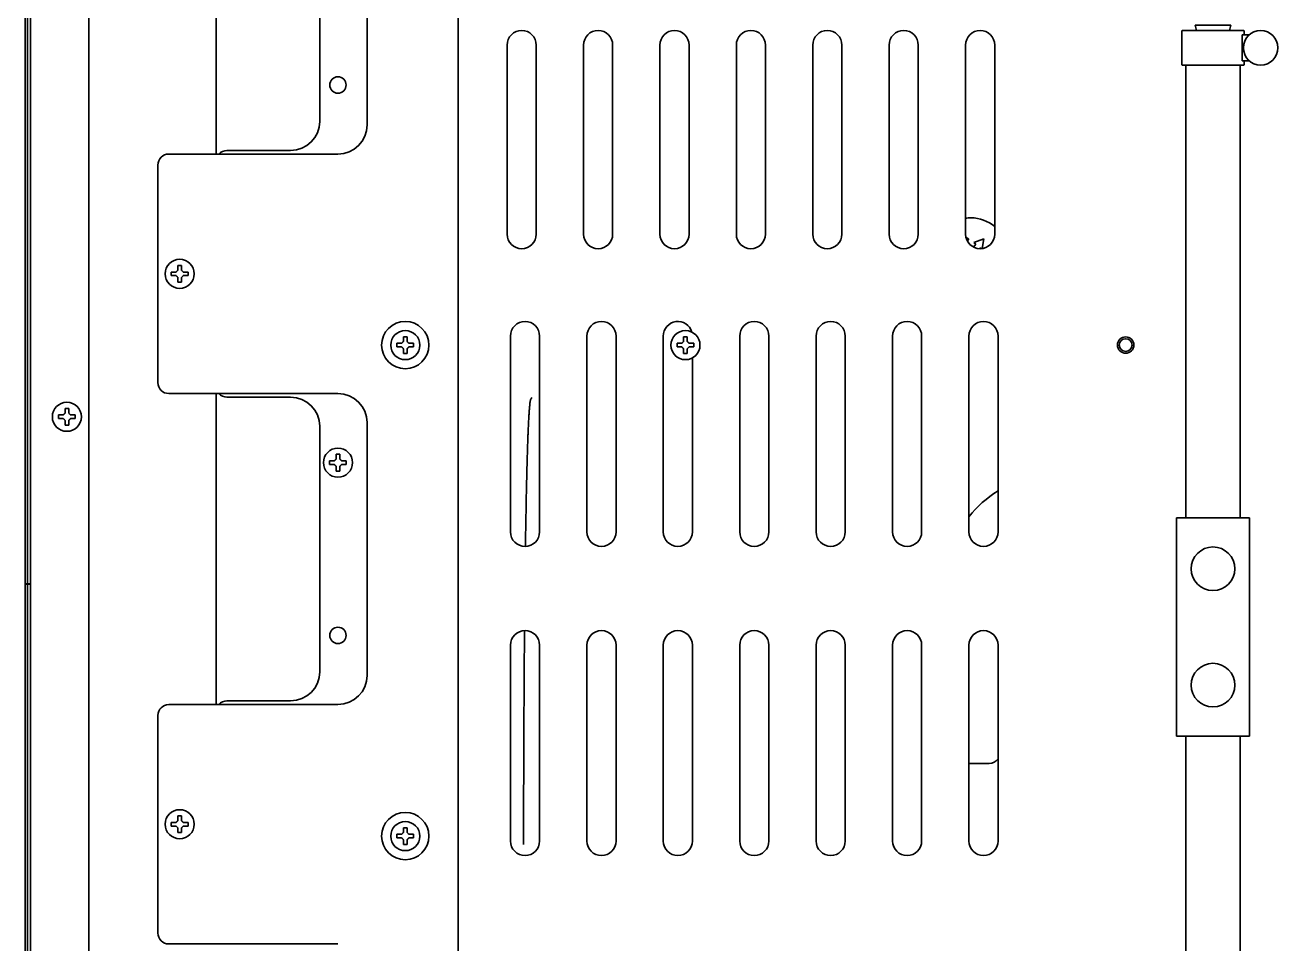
# Model space of a CAD drawing. Header units: inches. Extents: x 885 to 6823, y 710 to 5493.
# Drawn here: x 2614.3 to 2958.6, y 4877.9 to 5130.6 of the extents above; entities that cross this region are included whole.
import ezdxf

# ---------------------------------------------------------------- set-up
doc = ezdxf.new("R2010")
doc.units = ezdxf.units.IN
doc.layers.add('1', color=7, linetype='Continuous', true_color=0xffffff)

msp = doc.modelspace()

# ---------------------------------------------------------------- linework, layer by layer
at = {"layer": '1', "color": 7, "linetype": 'Continuous', "lineweight": 35}
for p, q in [((2733.28, 5323.89), (2733.28, 4700.58)), ((2614.28, 5312.08), (2614.28, 4976.92)), ((2614.96, 4977.92), (2614.96, 5309.08)), ((2615.78, 4582.88), (2615.78, 5239.08)), ((2615.78, 4582.88), (2615.78, 5239.08)), ((2631.78, 4596.72), (2631.78, 5237.08)), ((2631.78, 4596.72), (2631.78, 5237.08)), ((2666.78, 5095.09), (2666.78, 5180.59)), ((2708.28, 5172.6), (2708.28, 5103.1)), ((2695.28, 5104.1), (2695.28, 5171.6)), ((2932.18, 5128.93), (2932.18, 5119.73)), ((2932.33, 5129.08), (2949.23, 5129.08)), ((2945.68, 5130.58), (2935.88, 5130.58)), ((2935.88, 5130.58), (2936.27, 5129.08)), ((2945.29, 5129.08), (2945.68, 5130.58)), ((2948.78, 5127.93), (2948.78, 5120.73)), ((2950.78, 5127.93), (2948.78, 5127.93)), ((2949.38, 5127.93), (2949.38, 5128.93)), ((2746.78, 5073.08), (2746.78, 5125.08)), ((2754.78, 5125.08), (2754.78, 5073.08)), ((2767.78, 5073.08), (2767.78, 5125.08)), ((2775.78, 5125.08), (2775.78, 5073.08)), ((2788.78, 5073.08), (2788.78, 5125.08)), ((2796.78, 5125.08), (2796.78, 5073.08)), ((2809.78, 5073.08), (2809.78, 5125.08)), ((2817.78, 5125.08), (2817.78, 5073.08)), ((2830.78, 5073.08), (2830.78, 5125.08)), ((2838.78, 5125.08), (2838.78, 5073.08)), ((2851.78, 5073.08), (2851.78, 5125.08)), ((2859.78, 5125.08), (2859.78, 5073.08)), ((2872.78, 5073.08), (2872.78, 5125.08)), ((2880.78, 5125.08), (2880.78, 5073.08)), ((2948.78, 5120.73), (2950.78, 5120.73)), ((2949.38, 5119.73), (2949.38, 5120.73)), ((2932.33, 5119.58), (2940.78, 5119.58)), ((2940.78, 5119.58), (2949.23, 5119.58)), ((2700.28, 5095.1), (2653.78, 5095.1)), ((2669.78, 5096.1), (2687.28, 5096.1)), ((2650.78, 5092.1), (2650.78, 5032.26)), ((2873.13, 5072.12), (2872.91, 5072.08)), ((2873.66, 5071.67), (2873.13, 5072.12)), ((2873.26, 5071.19), (2873.66, 5071.67)), ((2875.6, 5070.37), (2874.91, 5069.55)), ((2875.6, 5070.37), (2874.91, 5069.55)), ((2877.8, 5071.79), (2875.09, 5070.8)), ((2877.8, 5071.79), (2875.09, 5070.8)), ((2875.09, 5070.8), (2875.6, 5070.37)), ((2875.09, 5070.8), (2875.6, 5070.37)), ((2875.09, 5070.8), (2875.09, 5070.8)), ((2875.6, 5070.37), (2875.6, 5070.37)), ((2876.55, 5069.09), (2876.79, 5069.37)), ((2876.79, 5069.37), (2877.12, 5069.1)), ((2876.79, 5069.37), (2877.11, 5069.1)), ((2877.33, 5069.12), (2877.8, 5071.79)), ((2877.8, 5071.79), (2877.8, 5071.79)), ((2654.48, 5062.18), (2654.48, 5062.68)), ((2654.48, 5061.68), (2654.48, 5062.18)), ((2659.08, 5062.68), (2659.08, 5062.18)), ((2659.08, 5062.18), (2659.08, 5061.68)), ((2747.7, 4991.22), (2747.7, 5045.08)), ((2755.7, 5045.08), (2755.7, 4991.22)), ((2768.7, 4991.22), (2768.7, 5045.08)), ((2776.7, 5045.08), (2776.7, 4991.22)), ((2789.7, 4991.22), (2789.7, 5045.08)), ((2810.7, 4991.22), (2810.7, 5045.08)), ((2818.7, 5045.08), (2818.7, 4991.22)), ((2831.7, 4991.22), (2831.7, 5045.08)), ((2839.7, 5045.08), (2839.7, 4991.22)), ((2852.7, 4991.22), (2852.7, 5045.08)), ((2860.7, 5045.08), (2860.7, 4991.22)), ((2873.7, 4991.22), (2873.7, 5045.08)), ((2881.7, 5045.08), (2881.7, 4991.22)), ((2716.48, 5042.58), (2716.48, 5043.08)), ((2716.48, 5042.08), (2716.48, 5042.58)), ((2721.08, 5043.08), (2721.08, 5042.58)), ((2721.08, 5042.58), (2721.08, 5042.08)), ((2793.48, 5042.58), (2793.48, 5043.08)), ((2793.48, 5042.08), (2793.48, 5042.58)), ((2798.08, 5043.08), (2798.08, 5042.58)), ((2798.08, 5042.58), (2798.08, 5042.08)), ((2797.7, 5039.07), (2797.7, 4991.22)), ((2653.78, 5029.26), (2700.28, 5029.26)), ((2666.78, 4943.75), (2666.78, 5029.25)), ((2669.78, 5028.26), (2687.28, 5028.26)), ((2623.48, 5022.88), (2623.48, 5023.38)), ((2623.48, 5022.38), (2623.48, 5022.88)), ((2628.08, 5023.38), (2628.08, 5022.88)), ((2628.08, 5022.88), (2628.08, 5022.38)), ((2708.28, 5021.26), (2708.28, 4951.76)), ((2695.28, 4952.76), (2695.28, 5020.26)), ((2697.98, 5010.26), (2697.98, 5010.76)), ((2702.58, 5010.76), (2702.58, 5010.26)), ((2697.98, 5009.76), (2697.98, 5010.26)), ((2702.58, 5010.26), (2702.58, 5009.76)), ((2930.78, 4995.08), (2932.48, 4995.08)), ((2930.78, 4935.08), (2930.78, 4995.08)), ((2932.48, 4995.08), (2949.08, 4995.08)), ((2949.08, 4995.08), (2950.78, 4995.08)), ((2950.78, 4995.08), (2950.78, 4935.08)), ((2614.28, 4976.92), (2614.91, 4976.92)), ((2614.28, 4976.92), (2614.28, 4976.92)), ((2614.28, 4976.88), (2614.91, 4976.88)), ((2614.28, 4976.88), (2614.28, 4976.88)), ((2614.28, 4976.88), (2614.28, 4413.08)), ((2615.78, 4976.92), (2614.91, 4976.92)), ((2615.78, 4976.88), (2614.91, 4976.88)), ((2614.96, 4416.08), (2614.96, 4975.88)), ((2747.7, 4906.22), (2747.7, 4960.08)), ((2755.7, 4960.08), (2755.7, 4906.22)), ((2768.7, 4906.22), (2768.7, 4960.08)), ((2776.7, 4960.08), (2776.7, 4906.22)), ((2789.7, 4906.22), (2789.7, 4960.08)), ((2797.7, 4960.08), (2797.7, 4906.22)), ((2810.7, 4906.22), (2810.7, 4960.08)), ((2818.7, 4960.08), (2818.7, 4906.22)), ((2831.7, 4906.22), (2831.7, 4960.08)), ((2839.7, 4960.08), (2839.7, 4906.22)), ((2852.7, 4906.22), (2852.7, 4960.08)), ((2860.7, 4960.08), (2860.7, 4906.22)), ((2873.7, 4906.22), (2873.7, 4960.08)), ((2881.7, 4960.08), (2881.7, 4906.22)), ((2700.28, 4943.76), (2653.78, 4943.76)), ((2669.78, 4944.76), (2687.28, 4944.76)), ((2650.78, 4940.76), (2650.78, 4880.92)), ((2932.48, 4935.08), (2930.78, 4935.08)), ((2949.08, 4935.08), (2932.48, 4935.08)), ((2950.78, 4935.08), (2949.08, 4935.08)), ((2879.28, 4927.58), (2873.7, 4927.58)), ((2654.48, 4910.84), (2654.48, 4911.34)), ((2654.48, 4910.34), (2654.48, 4910.84)), ((2659.08, 4911.34), (2659.08, 4910.84)), ((2659.08, 4910.84), (2659.08, 4910.34)), ((2716.48, 4907.58), (2716.48, 4908.08)), ((2716.48, 4907.08), (2716.48, 4907.58)), ((2721.08, 4908.08), (2721.08, 4907.58)), ((2721.08, 4907.58), (2721.08, 4907.08)), ((2653.78, 4877.92), (2700.28, 4877.92))]:
    msp.add_line(p, q, dxfattribs=at)
for centre, radius in [((2953.88, 5124.33), 4.75), ((2700.28, 5114.1), 2.25), ((2656.78, 5062.18), 4), ((2718.78, 5042.58), 6.5), ((2718.78, 5042.58), 4), ((2795.78, 5042.58), 4), ((2916.78, 5042.58), 2.25), ((2916.78, 5042.58), 1.75), ((2625.78, 5022.88), 4), ((2700.28, 5010.26), 4), ((2940.78, 4981.08), 6), ((2700.28, 4962.76), 2.25), ((2940.78, 4949.08), 6), ((2656.78, 4910.84), 4), ((2718.78, 4907.58), 6.5), ((2718.78, 4907.58), 4)]:
    msp.add_circle(centre, radius, dxfattribs=at)
for centre, radius, start, end in [((2750.78, 5125.08), 4, 0, 180), ((2771.78, 5125.08), 4, 0, 180), ((2792.78, 5125.08), 4, 0, 180), ((2813.78, 5125.08), 4, 0, 180), ((2834.78, 5125.08), 4, 0, 180), ((2855.78, 5125.08), 4, 0, 180), ((2876.78, 5125.08), 4, 0, 180), ((2932.33, 5128.93), 0.15, 90, 180), ((2949.23, 5128.93), 0.15, 0, 90), ((2932.33, 5119.73), 0.15, 180, 270), ((2949.23, 5119.73), 0.15, 270, 0), ((2687.28, 5104.1), 8, 270, 0), ((2700.28, 5103.1), 8, 270, 0), ((2653.78, 5092.1), 3, 90, 180), ((2669.78, 5093.1), 3, 90, 138.1894), ((2750.78, 5073.08), 4, 180, 0), ((2771.78, 5073.08), 4, 180, 0), ((2792.78, 5073.08), 4, 180, 0), ((2813.78, 5073.08), 4, 180, 0), ((2834.78, 5073.08), 4, 180, 0), ((2855.78, 5073.08), 4, 180, 0), ((2876.78, 5073.08), 4, 180, 0), ((2751.7, 5045.08), 4, 0, 180), ((2772.7, 5045.08), 4, 0, 180), ((2793.7, 5045.08), 4, 15.7753, 180), ((2814.7, 5045.08), 4, 0, 180), ((2835.7, 5045.08), 4, 0, 180), ((2856.7, 5045.08), 4, 0, 180), ((2877.7, 5045.08), 4, 0, 180), ((2653.78, 5032.26), 3, 180, 270), ((2669.78, 5031.26), 3, 221.8416, 270), ((2687.28, 5020.26), 8, 0, 90), ((2700.28, 5021.26), 8, 0, 90), ((2751.7, 4991.22), 4, 180, 0), ((2772.7, 4991.22), 4, 180, 0), ((2793.7, 4991.22), 4, 180, 0), ((2814.7, 4991.22), 4, 180, 0), ((2835.7, 4991.22), 4, 180, 0), ((2856.7, 4991.22), 4, 180, 0), ((2877.7, 4991.22), 4, 180, 0), ((2751.7, 4960.08), 4, 0, 180), ((2772.7, 4960.08), 4, 0, 180), ((2793.7, 4960.08), 4, 0, 180), ((2814.7, 4960.08), 4, 0, 180), ((2835.7, 4960.08), 4, 0, 180), ((2856.7, 4960.08), 4, 0, 180), ((2877.7, 4960.08), 4, 0, 180), ((2687.28, 4952.76), 8, 270, 0), ((2700.28, 4951.76), 8, 270, 0), ((2653.78, 4940.76), 3, 90, 180), ((2669.78, 4941.76), 3, 90, 138.1894), ((2879.28, 4930.58), 3, 270, 323.7708), ((2751.7, 4906.22), 4, 180, 0), ((2772.7, 4906.22), 4, 180, 0), ((2793.7, 4906.22), 4, 180, 0), ((2814.7, 4906.22), 4, 180, 0), ((2835.7, 4906.22), 4, 180, 0), ((2856.7, 4906.22), 4, 180, 0), ((2877.7, 4906.22), 4, 180, 0), ((2653.78, 4880.92), 3, 180, 270)]:
    msp.add_arc(centre, radius, start, end, dxfattribs=at)
for centre, major_axis, ratio, start_param, end_param in [((2940.78, 5129.08), (7.5, 0), 0.000001, 1.528581, 3.141593), ((2874.26, 5067.57), (-2.43, 9.7), 0.999838, 6.038193, 6.186928), ((2874.26, 5067.57), (-2.43, 9.7), 0.999838, 5.327997, 6.038193), ((2753.42, 5028.25), (-2.57, -7.58), 0.01793, 1.5179, 1.572262), ((2897.29, 4976.82), (24.59, -17.22), 0.999546, 2.727702, 3.085876), ((2614.91, 4977.92), (0, -1), 0.052336, 0, 1.570796), ((2614.91, 4975.88), (0, -1), 0.052336, 1.570796, 3.141593)]:
    msp.add_ellipse(centre, major_axis=major_axis, ratio=ratio, start_param=start_param, end_param=end_param, dxfattribs=at)
for points, knots in [([(2933.28, 5119.58), (2933.28, 5116.31), (2933.28, 5106.75), (2933.28, 5091.76), (2933.28, 5075.4), (2933.28, 5061.44), (2933.28, 5048.74), (2933.28, 5036.57), (2933.28, 5024.11), (2933.28, 5010.3), (2933.28, 5000.6), (2933.28, 4995.08)], [0, 0, 0, 0, 0.078729, 0.230375, 0.361201, 0.472978, 0.566695, 0.667233, 0.766169, 0.867029, 1, 1, 1, 1]), ([(2948.28, 4995.08), (2948.28, 4998.98), (2948.28, 5005.71), (2948.28, 5015.47), (2948.28, 5025.15), (2948.28, 5036.66), (2948.28, 5050.55), (2948.28, 5066.91), (2948.28, 5085.86), (2948.28, 5103.7), (2948.28, 5115.25), (2948.28, 5119.58)], [0, 0, 0, 0, 0.094156, 0.161971, 0.235219, 0.327535, 0.439137, 0.570131, 0.721569, 0.895775, 1, 1, 1, 1]), ([(2654.48, 5062.68), (2654.68, 5062.68), (2654.89, 5062.68), (2655.22, 5062.68), (2655.33, 5062.68), (2655.55, 5062.68), (2655.67, 5062.68), (2655.78, 5062.68)], [0, 0, 0, 0, 0.5, 0.5, 0.75, 0.75, 1, 1, 1, 1]), ([(2657.28, 5064.48), (2657.28, 5064.28), (2657.28, 5064.07), (2657.28, 5063.74), (2657.28, 5063.63), (2657.28, 5063.41), (2657.28, 5063.29), (2657.28, 5063.18)], [0, 0, 0, 0, 0.5, 0.5, 0.75, 0.75, 1, 1, 1, 1]), ([(2656.28, 5059.88), (2656.28, 5060.08), (2656.28, 5060.29), (2656.28, 5060.62), (2656.28, 5060.73), (2656.28, 5060.95), (2656.28, 5061.06), (2656.28, 5061.18)], [0, 0, 0, 0, 0.5, 0.5, 0.75, 0.75, 1, 1, 1, 1]), ([(2659.08, 5061.68), (2658.88, 5061.68), (2658.67, 5061.68), (2658.34, 5061.68), (2658.23, 5061.68), (2658.01, 5061.68), (2657.9, 5061.68), (2657.78, 5061.68)], [0, 0, 0, 0, 0.5, 0.5, 0.75, 0.75, 1, 1, 1, 1]), ([(2719.28, 5044.88), (2719.28, 5044.68), (2719.28, 5044.47), (2719.28, 5044.14), (2719.28, 5044.03), (2719.28, 5043.81), (2719.28, 5043.7), (2719.28, 5043.58)], [0, 0, 0, 0, 0.5, 0.5, 0.75, 0.75, 1, 1, 1, 1]), ([(2796.28, 5044.88), (2796.28, 5044.68), (2796.28, 5044.47), (2796.28, 5044.14), (2796.28, 5044.03), (2796.28, 5043.81), (2796.28, 5043.7), (2796.28, 5043.58)], [0, 0, 0, 0, 0.5, 0.5, 0.75, 0.75, 1, 1, 1, 1]), ([(2716.48, 5043.08), (2716.68, 5043.08), (2716.89, 5043.08), (2717.22, 5043.08), (2717.33, 5043.08), (2717.55, 5043.08), (2717.67, 5043.08), (2717.78, 5043.08)], [0, 0, 0, 0, 0.5, 0.5, 0.75, 0.75, 1, 1, 1, 1]), ([(2718.28, 5040.28), (2718.28, 5040.48), (2718.28, 5040.69), (2718.28, 5041.02), (2718.28, 5041.13), (2718.28, 5041.35), (2718.28, 5041.47), (2718.28, 5041.58)], [0, 0, 0, 0, 0.5, 0.5, 0.75, 0.75, 1, 1, 1, 1]), ([(2721.08, 5042.08), (2720.88, 5042.08), (2720.67, 5042.08), (2720.34, 5042.08), (2720.23, 5042.08), (2720.01, 5042.08), (2719.9, 5042.08), (2719.78, 5042.08)], [0, 0, 0, 0, 0.5, 0.5, 0.75, 0.75, 1, 1, 1, 1]), ([(2793.48, 5043.08), (2793.68, 5043.08), (2793.89, 5043.08), (2794.22, 5043.08), (2794.33, 5043.08), (2794.55, 5043.08), (2794.67, 5043.08), (2794.78, 5043.08)], [0, 0, 0, 0, 0.5, 0.5, 0.75, 0.75, 1, 1, 1, 1]), ([(2795.28, 5040.28), (2795.28, 5040.48), (2795.28, 5040.69), (2795.28, 5041.02), (2795.28, 5041.13), (2795.28, 5041.35), (2795.28, 5041.47), (2795.28, 5041.58)], [0, 0, 0, 0, 0.5, 0.5, 0.75, 0.75, 1, 1, 1, 1]), ([(2798.08, 5042.08), (2797.88, 5042.08), (2797.67, 5042.08), (2797.34, 5042.08), (2797.23, 5042.08), (2797.01, 5042.08), (2796.9, 5042.08), (2796.78, 5042.08)], [0, 0, 0, 0, 0.5, 0.5, 0.75, 0.75, 1, 1, 1, 1]), ([(2753.42, 5027.8), (2753.4, 5027.82), (2753.38, 5027.84), (2753.33, 5027.83), (2753.28, 5027.76), (2753.24, 5027.64), (2753.2, 5027.5), (2753.16, 5027.32), (2753.12, 5027.11), (2753.08, 5026.86), (2753.04, 5026.58), (2753.01, 5026.27), (2752.97, 5025.92), (2752.94, 5025.54), (2752.9, 5025.12), (2752.86, 5024.66), (2752.83, 5024.16), (2752.79, 5023.63), (2752.76, 5023.05), (2752.72, 5022.43), (2752.69, 5021.77), (2752.65, 5021.04), (2752.61, 5020.24), (2752.57, 5019.36), (2752.53, 5018.39), (2752.49, 5017.34), (2752.45, 5016.21), (2752.41, 5014.99), (2752.36, 5013.68), (2752.32, 5012.27), (2752.28, 5010.73), (2752.23, 5009.06), (2752.18, 5007.24), (2752.14, 5005.25), (2752.09, 5003.09), (2752.04, 5000.7), (2751.99, 4998.07), (2751.94, 4995.15), (2751.88, 4991.91), (2751.84, 4989.2), (2751.82, 4987.58), (2751.81, 4987.23)], [0, 0, 0, 0, 0.026124, 0.052247, 0.078371, 0.104495, 0.130618, 0.156742, 0.182866, 0.208989, 0.235113, 0.261237, 0.28736, 0.313484, 0.339608, 0.365731, 0.391855, 0.417978, 0.444102, 0.470226, 0.496349, 0.522473, 0.548597, 0.57472, 0.600844, 0.626968, 0.653091, 0.679215, 0.705339, 0.731462, 0.757586, 0.78371, 0.809833, 0.835957, 0.862081, 0.888204, 0.914328, 0.940452, 0.966575, 0.992699, 1, 1, 1, 1]), ([(2626.28, 5025.18), (2626.28, 5024.98), (2626.28, 5024.77), (2626.28, 5024.44), (2626.28, 5024.33), (2626.28, 5024.11), (2626.28, 5024), (2626.28, 5023.88)], [0, 0, 0, 0, 0.5, 0.5, 0.75, 0.75, 1, 1, 1, 1]), ([(2623.48, 5023.38), (2623.68, 5023.38), (2623.89, 5023.38), (2624.22, 5023.38), (2624.33, 5023.38), (2624.55, 5023.38), (2624.67, 5023.38), (2624.78, 5023.38)], [0, 0, 0, 0, 0.5, 0.5, 0.75, 0.75, 1, 1, 1, 1]), ([(2625.28, 5020.58), (2625.28, 5020.78), (2625.28, 5020.99), (2625.28, 5021.32), (2625.28, 5021.43), (2625.28, 5021.65), (2625.28, 5021.77), (2625.28, 5021.88)], [0, 0, 0, 0, 0.5, 0.5, 0.75, 0.75, 1, 1, 1, 1]), ([(2628.08, 5022.38), (2627.88, 5022.38), (2627.67, 5022.38), (2627.34, 5022.38), (2627.23, 5022.38), (2627.01, 5022.38), (2626.9, 5022.38), (2626.78, 5022.38)], [0, 0, 0, 0, 0.5, 0.5, 0.75, 0.75, 1, 1, 1, 1]), ([(2697.98, 5010.76), (2698.18, 5010.76), (2698.39, 5010.76), (2698.72, 5010.76), (2698.83, 5010.76), (2699.05, 5010.76), (2699.17, 5010.76), (2699.28, 5010.76)], [0, 0, 0, 0, 0.5, 0.5, 0.75, 0.75, 1, 1, 1, 1]), ([(2700.78, 5012.56), (2700.78, 5012.36), (2700.78, 5012.15), (2700.78, 5011.82), (2700.78, 5011.71), (2700.78, 5011.49), (2700.78, 5011.38), (2700.78, 5011.26)], [0, 0, 0, 0, 0.5, 0.5, 0.75, 0.75, 1, 1, 1, 1]), ([(2699.78, 5007.96), (2699.78, 5008.16), (2699.78, 5008.37), (2699.78, 5008.7), (2699.78, 5008.81), (2699.78, 5009.03), (2699.78, 5009.15), (2699.78, 5009.26)], [0, 0, 0, 0, 0.5, 0.5, 0.75, 0.75, 1, 1, 1, 1]), ([(2702.58, 5009.76), (2702.38, 5009.76), (2702.17, 5009.76), (2701.84, 5009.76), (2701.73, 5009.76), (2701.51, 5009.76), (2701.4, 5009.76), (2701.28, 5009.76)], [0, 0, 0, 0, 0.5, 0.5, 0.75, 0.75, 1, 1, 1, 1]), ([(2751.55, 4964.08), (2751.54, 4962.88), (2751.52, 4959.8), (2751.48, 4954.53), (2751.44, 4948.07), (2751.4, 4941.04), (2751.36, 4933.24), (2751.33, 4924.65), (2751.3, 4915.34), (2751.29, 4908.69), (2751.28, 4905.26)], [0, 0, 0, 0, 0.08649, 0.216991, 0.347493, 0.477994, 0.608496, 0.738997, 0.869499, 1, 1, 1, 1]), ([(2933.28, 4935.09), (2933.28, 4927.68), (2933.28, 4910.59), (2933.28, 4884.65), (2933.28, 4862.55), (2933.28, 4845.46), (2933.28, 4831.39), (2933.28, 4813.92), (2933.28, 4793.03), (2933.28, 4768.7), (2933.28, 4751.33), (2933.28, 4742.08)], [0, 0, 0, 0, 0.115131, 0.265682, 0.403081, 0.45865, 0.531362, 0.621853, 0.730123, 0.856172, 1, 1, 1, 1]), ([(2948.28, 4742.08), (2948.28, 4750.81), (2948.28, 4767.02), (2948.28, 4789.46), (2948.28, 4808.15), (2948.28, 4823.39), (2948.28, 4836.45), (2948.28, 4848.63), (2948.28, 4868.31), (2948.28, 4895.53), (2948.28, 4920.27), (2948.28, 4933.47), (2948.28, 4935.09)], [0, 0, 0, 0, 0.135709, 0.251973, 0.348791, 0.426164, 0.48894, 0.551729, 0.615522, 0.794836, 0.974808, 1, 1, 1, 1]), ([(2654.48, 4911.34), (2654.68, 4911.34), (2654.89, 4911.34), (2655.22, 4911.34), (2655.33, 4911.34), (2655.55, 4911.34), (2655.67, 4911.34), (2655.78, 4911.34)], [0, 0, 0, 0, 0.5, 0.5, 0.75, 0.75, 1, 1, 1, 1]), ([(2657.28, 4913.14), (2657.28, 4912.94), (2657.28, 4912.73), (2657.28, 4912.4), (2657.28, 4912.29), (2657.28, 4912.07), (2657.28, 4911.96), (2657.28, 4911.84)], [0, 0, 0, 0, 0.5, 0.5, 0.75, 0.75, 1, 1, 1, 1]), ([(2656.28, 4908.54), (2656.28, 4908.74), (2656.28, 4908.95), (2656.28, 4909.28), (2656.28, 4909.39), (2656.28, 4909.61), (2656.28, 4909.73), (2656.28, 4909.84)], [0, 0, 0, 0, 0.5, 0.5, 0.75, 0.75, 1, 1, 1, 1]), ([(2659.08, 4910.34), (2658.88, 4910.34), (2658.67, 4910.34), (2658.34, 4910.34), (2658.23, 4910.34), (2658.01, 4910.34), (2657.9, 4910.34), (2657.78, 4910.34)], [0, 0, 0, 0, 0.5, 0.5, 0.75, 0.75, 1, 1, 1, 1]), ([(2716.48, 4908.08), (2716.68, 4908.08), (2716.89, 4908.08), (2717.22, 4908.08), (2717.33, 4908.08), (2717.55, 4908.08), (2717.67, 4908.08), (2717.78, 4908.08)], [0, 0, 0, 0, 0.5, 0.5, 0.75, 0.75, 1, 1, 1, 1]), ([(2719.28, 4909.88), (2719.28, 4909.68), (2719.28, 4909.47), (2719.28, 4909.14), (2719.28, 4909.03), (2719.28, 4908.81), (2719.28, 4908.7), (2719.28, 4908.58)], [0, 0, 0, 0, 0.5, 0.5, 0.75, 0.75, 1, 1, 1, 1]), ([(2721.08, 4907.08), (2720.88, 4907.08), (2720.67, 4907.08), (2720.34, 4907.08), (2720.23, 4907.08), (2720.01, 4907.08), (2719.9, 4907.08), (2719.78, 4907.08)], [0, 0, 0, 0, 0.5, 0.5, 0.75, 0.75, 1, 1, 1, 1]), ([(2718.28, 4905.28), (2718.28, 4905.48), (2718.28, 4905.69), (2718.28, 4906.02), (2718.28, 4906.13), (2718.28, 4906.35), (2718.28, 4906.47), (2718.28, 4906.58)], [0, 0, 0, 0, 0.5, 0.5, 0.75, 0.75, 1, 1, 1, 1])]:
    msp.add_open_spline(points, degree=3, knots=knots, dxfattribs=at)
for points in [[(2655.78, 5062.68), (2655.8, 5062.7), (2655.85, 5062.75), (2655.92, 5062.82), (2655.99, 5062.89), (2656.07, 5062.96), (2656.14, 5063.04), (2656.21, 5063.11), (2656.26, 5063.16), (2656.28, 5063.18)], [(2656.28, 5064.48), (2656.45, 5064.48), (2656.78, 5064.48), (2657.11, 5064.48), (2657.28, 5064.48)], [(2656.28, 5063.18), (2656.28, 5063.23), (2656.28, 5063.34), (2656.28, 5063.5), (2656.28, 5063.66), (2656.28, 5063.82), (2656.28, 5063.97), (2656.28, 5064.13), (2656.28, 5064.29), (2656.28, 5064.42), (2656.28, 5064.48)], [(2657.28, 5063.18), (2657.31, 5063.15), (2657.36, 5063.1), (2657.43, 5063.03), (2657.5, 5062.96), (2657.57, 5062.89), (2657.64, 5062.82), (2657.71, 5062.75), (2657.76, 5062.7), (2657.78, 5062.68)], [(2657.78, 5062.68), (2657.83, 5062.68), (2657.94, 5062.68), (2658.1, 5062.68), (2658.26, 5062.68), (2658.42, 5062.68), (2658.57, 5062.68), (2658.73, 5062.68), (2658.89, 5062.68), (2659.02, 5062.68), (2659.08, 5062.68)], [(2655.78, 5061.68), (2655.73, 5061.68), (2655.62, 5061.68), (2655.46, 5061.68), (2655.3, 5061.68), (2655.14, 5061.68), (2654.99, 5061.68), (2654.83, 5061.68), (2654.67, 5061.68), (2654.54, 5061.68), (2654.48, 5061.68)], [(2656.28, 5061.18), (2656.25, 5061.21), (2656.2, 5061.26), (2656.13, 5061.33), (2656.06, 5061.4), (2655.99, 5061.47), (2655.92, 5061.54), (2655.85, 5061.61), (2655.8, 5061.66), (2655.78, 5061.68)], [(2657.28, 5059.88), (2657.11, 5059.88), (2656.78, 5059.88), (2656.45, 5059.88), (2656.28, 5059.88)], [(2657.78, 5061.68), (2657.76, 5061.66), (2657.71, 5061.61), (2657.64, 5061.54), (2657.57, 5061.47), (2657.49, 5061.39), (2657.42, 5061.32), (2657.35, 5061.25), (2657.3, 5061.2), (2657.28, 5061.18)], [(2657.28, 5061.18), (2657.28, 5061.13), (2657.28, 5061.02), (2657.28, 5060.86), (2657.28, 5060.7), (2657.28, 5060.54), (2657.28, 5060.39), (2657.28, 5060.23), (2657.28, 5060.07), (2657.28, 5059.94), (2657.28, 5059.88)], [(2718.28, 5044.88), (2718.45, 5044.88), (2718.78, 5044.88), (2719.11, 5044.88), (2719.28, 5044.88)], [(2718.28, 5043.58), (2718.28, 5043.64), (2718.28, 5043.74), (2718.28, 5043.91), (2718.28, 5044.06), (2718.28, 5044.22), (2718.28, 5044.37), (2718.28, 5044.53), (2718.28, 5044.69), (2718.28, 5044.82), (2718.28, 5044.88)], [(2795.28, 5044.88), (2795.45, 5044.88), (2795.78, 5044.88), (2796.11, 5044.88), (2796.28, 5044.88)], [(2795.28, 5043.58), (2795.28, 5043.64), (2795.28, 5043.74), (2795.28, 5043.91), (2795.28, 5044.06), (2795.28, 5044.22), (2795.28, 5044.37), (2795.28, 5044.53), (2795.28, 5044.69), (2795.28, 5044.82), (2795.28, 5044.88)], [(2717.78, 5042.08), (2717.73, 5042.08), (2717.62, 5042.08), (2717.46, 5042.08), (2717.3, 5042.08), (2717.14, 5042.08), (2716.99, 5042.08), (2716.83, 5042.08), (2716.67, 5042.08), (2716.54, 5042.08), (2716.48, 5042.08)], [(2717.78, 5043.08), (2717.8, 5043.11), (2717.85, 5043.15), (2717.92, 5043.22), (2717.99, 5043.3), (2718.07, 5043.37), (2718.14, 5043.44), (2718.21, 5043.51), (2718.26, 5043.56), (2718.28, 5043.58)], [(2718.28, 5041.58), (2718.25, 5041.61), (2718.2, 5041.66), (2718.13, 5041.73), (2718.06, 5041.8), (2717.99, 5041.87), (2717.92, 5041.94), (2717.85, 5042.01), (2717.8, 5042.06), (2717.78, 5042.08)], [(2719.28, 5043.58), (2719.31, 5043.56), (2719.36, 5043.5), (2719.43, 5043.43), (2719.5, 5043.36), (2719.57, 5043.29), (2719.64, 5043.22), (2719.71, 5043.15), (2719.76, 5043.1), (2719.78, 5043.08)], [(2719.78, 5042.08), (2719.76, 5042.06), (2719.71, 5042.01), (2719.64, 5041.94), (2719.57, 5041.87), (2719.49, 5041.8), (2719.42, 5041.72), (2719.35, 5041.65), (2719.3, 5041.61), (2719.28, 5041.58)], [(2719.28, 5041.58), (2719.28, 5041.53), (2719.28, 5041.42), (2719.28, 5041.26), (2719.28, 5041.1), (2719.28, 5040.94), (2719.28, 5040.79), (2719.28, 5040.64), (2719.28, 5040.47), (2719.28, 5040.35), (2719.28, 5040.28)], [(2719.78, 5043.08), (2719.83, 5043.08), (2719.94, 5043.08), (2720.1, 5043.08), (2720.26, 5043.08), (2720.42, 5043.08), (2720.57, 5043.08), (2720.73, 5043.08), (2720.89, 5043.08), (2721.02, 5043.08), (2721.08, 5043.08)], [(2794.78, 5042.08), (2794.73, 5042.08), (2794.62, 5042.08), (2794.46, 5042.08), (2794.3, 5042.08), (2794.14, 5042.08), (2793.99, 5042.08), (2793.83, 5042.08), (2793.67, 5042.08), (2793.54, 5042.08), (2793.48, 5042.08)], [(2794.78, 5043.08), (2794.8, 5043.11), (2794.85, 5043.15), (2794.92, 5043.22), (2794.99, 5043.3), (2795.07, 5043.37), (2795.14, 5043.44), (2795.21, 5043.51), (2795.26, 5043.56), (2795.28, 5043.58)], [(2795.28, 5041.58), (2795.25, 5041.61), (2795.2, 5041.66), (2795.13, 5041.73), (2795.06, 5041.8), (2794.99, 5041.87), (2794.92, 5041.94), (2794.85, 5042.01), (2794.8, 5042.06), (2794.78, 5042.08)], [(2796.28, 5043.58), (2796.31, 5043.56), (2796.36, 5043.5), (2796.43, 5043.43), (2796.5, 5043.36), (2796.57, 5043.29), (2796.64, 5043.22), (2796.71, 5043.15), (2796.76, 5043.1), (2796.78, 5043.08)], [(2796.78, 5042.08), (2796.76, 5042.06), (2796.71, 5042.01), (2796.64, 5041.94), (2796.57, 5041.87), (2796.49, 5041.8), (2796.42, 5041.72), (2796.35, 5041.65), (2796.3, 5041.61), (2796.28, 5041.58)], [(2796.28, 5041.58), (2796.28, 5041.53), (2796.28, 5041.42), (2796.28, 5041.26), (2796.28, 5041.1), (2796.28, 5040.94), (2796.28, 5040.79), (2796.28, 5040.64), (2796.28, 5040.47), (2796.28, 5040.35), (2796.28, 5040.28)], [(2796.78, 5043.08), (2796.83, 5043.08), (2796.94, 5043.08), (2797.1, 5043.08), (2797.26, 5043.08), (2797.42, 5043.08), (2797.57, 5043.08), (2797.73, 5043.08), (2797.89, 5043.08), (2798.02, 5043.08), (2798.08, 5043.08)], [(2719.28, 5040.28), (2719.11, 5040.28), (2718.78, 5040.28), (2718.45, 5040.28), (2718.28, 5040.28)], [(2796.28, 5040.28), (2796.11, 5040.28), (2795.78, 5040.28), (2795.45, 5040.28), (2795.28, 5040.28)], [(2625.28, 5025.18), (2625.45, 5025.18), (2625.78, 5025.18), (2626.11, 5025.18), (2626.28, 5025.18)], [(2625.28, 5023.88), (2625.28, 5023.94), (2625.28, 5024.04), (2625.28, 5024.21), (2625.28, 5024.36), (2625.28, 5024.52), (2625.28, 5024.67), (2625.28, 5024.83), (2625.28, 5024.99), (2625.28, 5025.12), (2625.28, 5025.18)], [(2624.78, 5022.38), (2624.73, 5022.38), (2624.62, 5022.38), (2624.46, 5022.38), (2624.3, 5022.38), (2624.14, 5022.38), (2623.99, 5022.38), (2623.83, 5022.38), (2623.67, 5022.38), (2623.54, 5022.38), (2623.48, 5022.38)], [(2624.78, 5023.38), (2624.8, 5023.41), (2624.85, 5023.45), (2624.92, 5023.52), (2624.99, 5023.6), (2625.07, 5023.67), (2625.14, 5023.74), (2625.21, 5023.81), (2625.26, 5023.86), (2625.28, 5023.88)], [(2625.28, 5021.88), (2625.25, 5021.91), (2625.2, 5021.96), (2625.13, 5022.03), (2625.06, 5022.1), (2624.99, 5022.17), (2624.92, 5022.24), (2624.85, 5022.31), (2624.8, 5022.36), (2624.78, 5022.38)], [(2626.28, 5023.88), (2626.31, 5023.86), (2626.36, 5023.8), (2626.43, 5023.73), (2626.5, 5023.66), (2626.57, 5023.59), (2626.64, 5023.52), (2626.71, 5023.45), (2626.76, 5023.4), (2626.78, 5023.38)], [(2626.78, 5022.38), (2626.76, 5022.36), (2626.71, 5022.31), (2626.64, 5022.24), (2626.57, 5022.17), (2626.49, 5022.1), (2626.42, 5022.02), (2626.35, 5021.95), (2626.3, 5021.91), (2626.28, 5021.88)], [(2626.28, 5021.88), (2626.28, 5021.83), (2626.28, 5021.72), (2626.28, 5021.56), (2626.28, 5021.4), (2626.28, 5021.24), (2626.28, 5021.09), (2626.28, 5020.94), (2626.28, 5020.77), (2626.28, 5020.65), (2626.28, 5020.58)], [(2626.78, 5023.38), (2626.83, 5023.38), (2626.94, 5023.38), (2627.1, 5023.38), (2627.26, 5023.38), (2627.42, 5023.38), (2627.57, 5023.38), (2627.73, 5023.38), (2627.89, 5023.38), (2628.02, 5023.38), (2628.08, 5023.38)], [(2626.28, 5020.58), (2626.11, 5020.58), (2625.78, 5020.58), (2625.45, 5020.58), (2625.28, 5020.58)], [(2699.28, 5010.76), (2699.3, 5010.78), (2699.35, 5010.83), (2699.42, 5010.9), (2699.49, 5010.97), (2699.57, 5011.05), (2699.64, 5011.12), (2699.71, 5011.19), (2699.76, 5011.24), (2699.78, 5011.26)], [(2699.78, 5012.56), (2699.95, 5012.56), (2700.28, 5012.56), (2700.61, 5012.56), (2700.78, 5012.56)], [(2699.78, 5011.26), (2699.78, 5011.31), (2699.78, 5011.42), (2699.78, 5011.58), (2699.78, 5011.74), (2699.78, 5011.9), (2699.78, 5012.05), (2699.78, 5012.21), (2699.78, 5012.37), (2699.78, 5012.5), (2699.78, 5012.56)], [(2700.78, 5011.26), (2700.81, 5011.23), (2700.86, 5011.18), (2700.93, 5011.11), (2701, 5011.04), (2701.07, 5010.97), (2701.14, 5010.9), (2701.21, 5010.83), (2701.26, 5010.78), (2701.28, 5010.76)], [(2701.28, 5010.76), (2701.33, 5010.76), (2701.44, 5010.76), (2701.6, 5010.76), (2701.76, 5010.76), (2701.92, 5010.76), (2702.07, 5010.76), (2702.23, 5010.76), (2702.39, 5010.76), (2702.52, 5010.76), (2702.58, 5010.76)], [(2699.28, 5009.76), (2699.23, 5009.76), (2699.12, 5009.76), (2698.96, 5009.76), (2698.8, 5009.76), (2698.64, 5009.76), (2698.49, 5009.76), (2698.33, 5009.76), (2698.17, 5009.76), (2698.04, 5009.76), (2697.98, 5009.76)], [(2699.78, 5009.26), (2699.75, 5009.29), (2699.7, 5009.34), (2699.63, 5009.41), (2699.56, 5009.48), (2699.49, 5009.55), (2699.42, 5009.62), (2699.35, 5009.69), (2699.3, 5009.74), (2699.28, 5009.76)], [(2700.78, 5007.96), (2700.61, 5007.96), (2700.28, 5007.96), (2699.95, 5007.96), (2699.78, 5007.96)], [(2701.28, 5009.76), (2701.26, 5009.74), (2701.21, 5009.69), (2701.14, 5009.62), (2701.07, 5009.55), (2700.99, 5009.48), (2700.92, 5009.4), (2700.85, 5009.33), (2700.8, 5009.28), (2700.78, 5009.26)], [(2700.78, 5009.26), (2700.78, 5009.21), (2700.78, 5009.1), (2700.78, 5008.94), (2700.78, 5008.78), (2700.78, 5008.62), (2700.78, 5008.47), (2700.78, 5008.31), (2700.78, 5008.15), (2700.78, 5008.02), (2700.78, 5007.96)], [(2655.78, 4911.34), (2655.8, 4911.37), (2655.85, 4911.41), (2655.92, 4911.48), (2655.99, 4911.56), (2656.07, 4911.63), (2656.14, 4911.7), (2656.21, 4911.77), (2656.26, 4911.82), (2656.28, 4911.84)], [(2656.28, 4913.14), (2656.45, 4913.14), (2656.78, 4913.14), (2657.11, 4913.14), (2657.28, 4913.14)], [(2656.28, 4911.84), (2656.28, 4911.9), (2656.28, 4912), (2656.28, 4912.17), (2656.28, 4912.32), (2656.28, 4912.48), (2656.28, 4912.63), (2656.28, 4912.79), (2656.28, 4912.95), (2656.28, 4913.08), (2656.28, 4913.14)], [(2657.28, 4911.84), (2657.31, 4911.82), (2657.36, 4911.76), (2657.43, 4911.69), (2657.5, 4911.62), (2657.57, 4911.55), (2657.64, 4911.48), (2657.71, 4911.41), (2657.76, 4911.36), (2657.78, 4911.34)], [(2657.78, 4911.34), (2657.83, 4911.34), (2657.94, 4911.34), (2658.1, 4911.34), (2658.26, 4911.34), (2658.42, 4911.34), (2658.57, 4911.34), (2658.73, 4911.34), (2658.89, 4911.34), (2659.02, 4911.34), (2659.08, 4911.34)], [(2655.78, 4910.34), (2655.73, 4910.34), (2655.62, 4910.34), (2655.46, 4910.34), (2655.3, 4910.34), (2655.14, 4910.34), (2654.99, 4910.34), (2654.83, 4910.34), (2654.67, 4910.34), (2654.54, 4910.34), (2654.48, 4910.34)], [(2656.28, 4909.84), (2656.25, 4909.87), (2656.2, 4909.92), (2656.13, 4909.99), (2656.06, 4910.06), (2655.99, 4910.13), (2655.92, 4910.2), (2655.85, 4910.27), (2655.8, 4910.32), (2655.78, 4910.34)], [(2657.28, 4908.54), (2657.11, 4908.54), (2656.78, 4908.54), (2656.45, 4908.54), (2656.28, 4908.54)], [(2657.78, 4910.34), (2657.76, 4910.32), (2657.71, 4910.27), (2657.64, 4910.2), (2657.57, 4910.13), (2657.49, 4910.06), (2657.42, 4909.98), (2657.35, 4909.91), (2657.3, 4909.87), (2657.28, 4909.84)], [(2657.28, 4909.84), (2657.28, 4909.79), (2657.28, 4909.68), (2657.28, 4909.52), (2657.28, 4909.36), (2657.28, 4909.2), (2657.28, 4909.05), (2657.28, 4908.9), (2657.28, 4908.73), (2657.28, 4908.61), (2657.28, 4908.54)], [(2717.78, 4907.08), (2717.73, 4907.08), (2717.62, 4907.08), (2717.46, 4907.08), (2717.3, 4907.08), (2717.14, 4907.08), (2716.99, 4907.08), (2716.83, 4907.08), (2716.67, 4907.08), (2716.54, 4907.08), (2716.48, 4907.08)], [(2717.78, 4908.08), (2717.8, 4908.11), (2717.85, 4908.15), (2717.92, 4908.22), (2717.99, 4908.3), (2718.07, 4908.37), (2718.14, 4908.44), (2718.21, 4908.51), (2718.26, 4908.56), (2718.28, 4908.58)], [(2718.28, 4906.58), (2718.25, 4906.61), (2718.2, 4906.66), (2718.13, 4906.73), (2718.06, 4906.8), (2717.99, 4906.87), (2717.92, 4906.94), (2717.85, 4907.01), (2717.8, 4907.06), (2717.78, 4907.08)], [(2718.28, 4909.88), (2718.45, 4909.88), (2718.78, 4909.88), (2719.11, 4909.88), (2719.28, 4909.88)], [(2718.28, 4908.58), (2718.28, 4908.64), (2718.28, 4908.74), (2718.28, 4908.91), (2718.28, 4909.06), (2718.28, 4909.22), (2718.28, 4909.37), (2718.28, 4909.53), (2718.28, 4909.69), (2718.28, 4909.82), (2718.28, 4909.88)], [(2719.28, 4908.58), (2719.31, 4908.56), (2719.36, 4908.5), (2719.43, 4908.43), (2719.5, 4908.36), (2719.57, 4908.29), (2719.64, 4908.22), (2719.71, 4908.15), (2719.76, 4908.1), (2719.78, 4908.08)], [(2719.78, 4907.08), (2719.76, 4907.06), (2719.71, 4907.01), (2719.64, 4906.94), (2719.57, 4906.87), (2719.49, 4906.8), (2719.42, 4906.72), (2719.35, 4906.65), (2719.3, 4906.61), (2719.28, 4906.58)], [(2719.78, 4908.08), (2719.83, 4908.08), (2719.94, 4908.08), (2720.1, 4908.08), (2720.26, 4908.08), (2720.42, 4908.08), (2720.57, 4908.08), (2720.73, 4908.08), (2720.89, 4908.08), (2721.02, 4908.08), (2721.08, 4908.08)], [(2719.28, 4905.28), (2719.11, 4905.28), (2718.78, 4905.28), (2718.45, 4905.28), (2718.28, 4905.28)], [(2719.28, 4906.58), (2719.28, 4906.53), (2719.28, 4906.42), (2719.28, 4906.26), (2719.28, 4906.1), (2719.28, 4905.94), (2719.28, 4905.79), (2719.28, 4905.64), (2719.28, 4905.47), (2719.28, 4905.35), (2719.28, 4905.28)]]:
    msp.add_open_spline(points, degree=3, dxfattribs=at)

doc.saveas('drawing.dxf')
